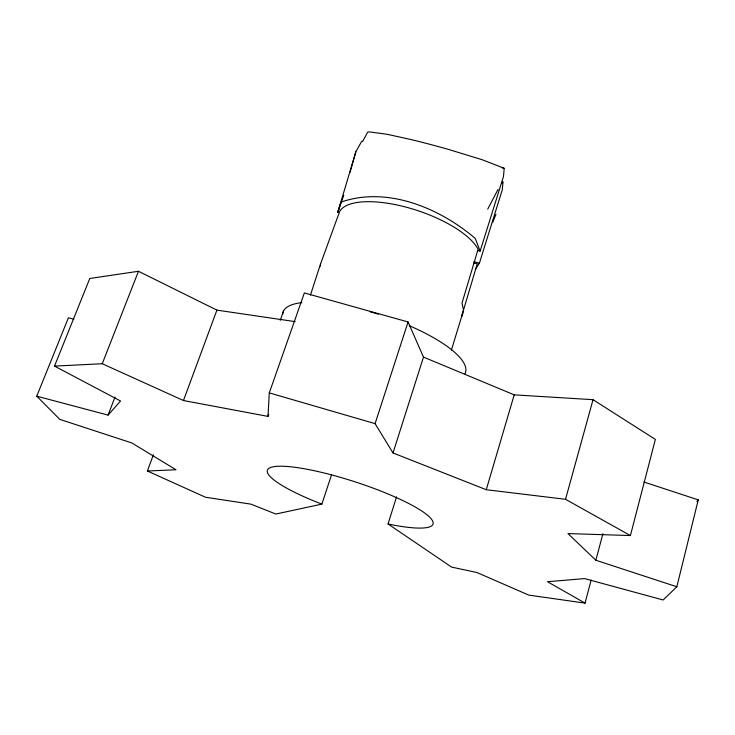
<?xml version="1.0" encoding="UTF-8"?>
<svg xmlns="http://www.w3.org/2000/svg" width="735" height="735" viewBox="0 0 735 735"><rect width="100%" height="100%" fill="white"/><g stroke="black" fill="none" stroke-linecap="round" stroke-linejoin="round"><path stroke-width="1.1" d="M295.13 321.627L216.908 310.124L138.474 271.279L89.789 278.473L54.509 366.103L102.257 363.733L183.474 400.529L267.99 416.396L269.295 392.885L304.363 292.925L408.063 321.967L423.498 357.1L393.004 452.953L486.267 489.721L565.527 499.295L630.409 535.558L655.363 439.411L593.035 399.684L514.206 394.851L423.498 357.1M320.377 266.107L320.561 263.911L339.588 211.671A74.116 27.314 18.4 0 1 407.236 207.463A74.116 27.314 18.4 0 1 478.081 249.238L462.012 303.068L463.555 310.335L451.391 350.136M362.53 141.57L367.693 132.144L369.246 131.887L387.079 134.275L410.553 139.448A75.604 5.549 15.3 0 1 448.185 149.324L482.445 159.817L504.182 168.297L503.503 176.4L480.13 251.149L477.925 250.552M591.17 579.961L585.023 603.113L547.538 581.725L584.573 578.592L663.145 599.99L676.834 586.769L698.25 499.864L643.851 481.995M676.834 586.769L595.855 560.235L602.93 533.638M565.527 499.295L593.035 399.684M350.025 172.376L355.85 151.75L361.749 141.249M486.267 489.721L514.206 394.851M343.741 195.308L337.733 212.507L355.85 151.75M337.733 212.507L340.976 202.107C387.226 185.955 439.741 208.106 475.242 238.397L480.13 251.149M475.315 269.405L479.413 263.158L502.299 189.777L502.97 181.821L502.198 183.355M585.023 603.113L528.759 595.102L476.886 572.51L451.612 567.108L388.043 523.963L396.542 496.897M310.418 295.139L320.561 263.911M393.004 452.953L375.089 423.645L408.063 321.967M153.376 454.873L147.377 471.006L205.506 497.246L250.883 504.137L275.836 514.041L321.866 504.118L331.558 474.782M267.99 416.396L268.744 414.237M280.246 320.313L283.572 310.933M183.474 400.529L216.908 310.124M73.913 319.165L68.41 317.805L36.75 396.183L108.063 415.1L115.055 396.983M102.257 363.733L138.474 271.279M492.643 222.503L495.96 214.326M462.82 313.514L461.608 316.463L477.254 263.865L473.937 262.965M487.709 209.163L498.018 189.437M696.853 501.582L698.25 499.864M108.063 415.1L120.549 400.998L54.509 366.103M147.377 471.006L175.977 469.757L131.859 442.966L59.756 419.354L36.75 396.183M630.409 535.558L567.962 533.573L595.855 560.235M388.043 523.963L394.098 525.194A87.097 16.069 18 0 0 410.847 504.614A87.097 16.069 18 0 0 282.938 466.247A87.097 16.069 18 0 0 315.499 501.619L321.866 504.118M501.987 167.718L504.182 168.297M473.882 261.651L479.413 263.158M269.295 392.885L375.089 423.645M282.644 314.488A96.074 27.985 18.3 0 1 301.874 302.627M369.714 311.64A96.074 27.985 18.3 0 1 378.259 314.194M409.358 325.724A96.074 27.985 18.3 0 1 464.952 373.729"/></g></svg>
